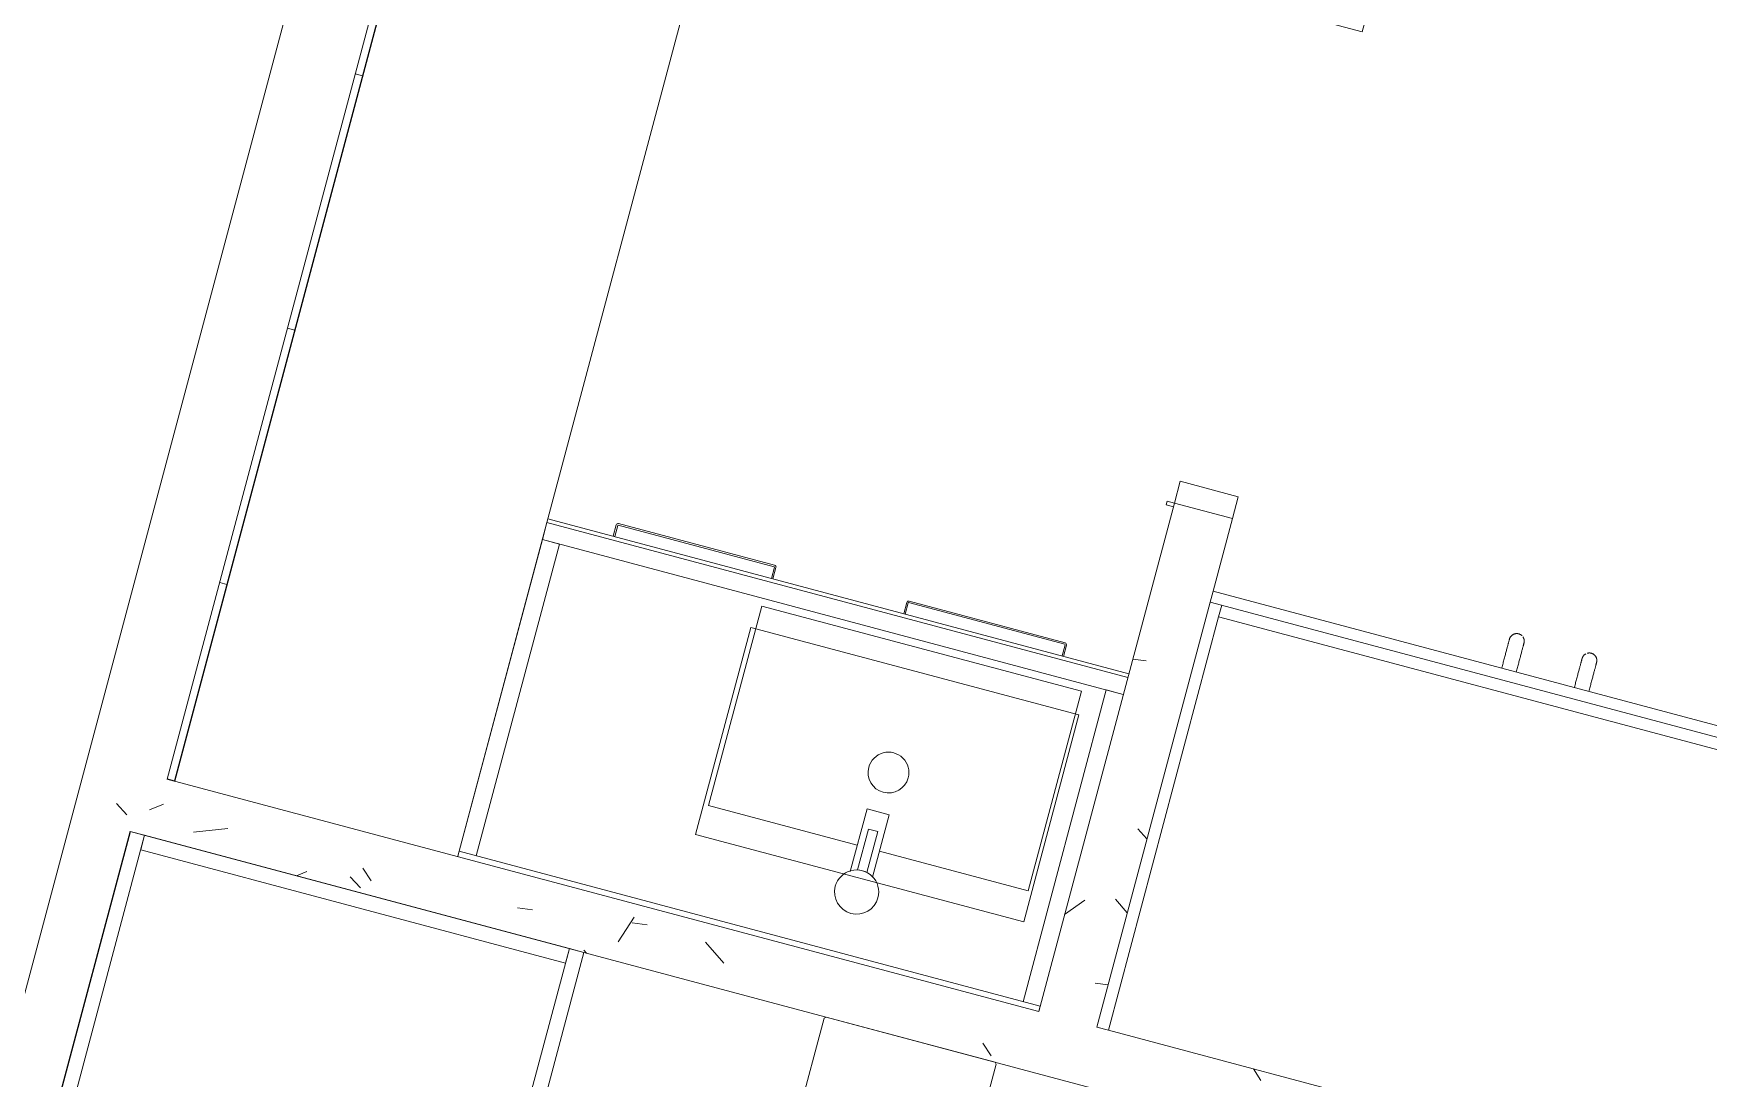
# Model space of a CAD drawing. Header units: metres. Extents: x 689715 to 690980, y 1005284 to 1006835.
# Drawn here: x 690833.142 to 690835.37, y 1005549.569 to 1005550.959 of the extents above; entities that cross this region are included whole.
import ezdxf

# ---------------------------------------------------------------- set-up
doc = ezdxf.new("R2010")
doc.units = ezdxf.units.M
doc.linetypes.add('HIDDEN', pattern=[0.375, 0.25, -0.125])
doc.linetypes.add('PHANTOM', pattern=[2.5, 1.25, -0.25, 0.25, -0.25, 0.25, -0.25])
doc.layers.add('0_HUELLAS CASAS CASTILLA', color=1, linetype='Continuous')
doc.layers.add('0_NUMERO DE LOTE FASE V', color=3, linetype='Continuous')
for name, color, linetype, lineweight in [('Aparatos sanitarios', 8, 'Continuous', 13), ('Bordes comunes', 7, 'Continuous', 13), ('Elementos de detalle', 7, 'Continuous', 13), ('Líneas ocultas', 7, 'HIDDEN', 13), ('Modelos genéricos', 7, 'Continuous', 13), ('Muebles de obra', 8, 'Continuous', 13), ('Muros', 7, 'Continuous', 13), ('Patrón de corte', 7, 'Continuous', 13), ('Puertas', 7, 'Continuous', 13)]:
    doc.layers.add(name, color=color, linetype=linetype, lineweight=lineweight)
pattern_1 = [(139.9999999999999, (365.6615329035558, -75.88183759397361), (0.03836033982117157, 0.4377584771638403), [0.04599999999999998, -0.5029999999999997]), (84.99999999999997, (365.6615329035558, -75.88183759397361), (-0.4580987315439035, -0.08439521406967809), [0.03700000000000001, -0.4020000000000002]), (190.451, (365.6645329040475, -75.84583759406814), (-0.4199401312074268, 0.3526758939897786), [0.039, -0.4270000000000001]), (136.1839999999999, (365.5395329040475, -75.8818375938572), (0.1004214988211118, 0.6506308650644554), [0.06899999999999998, -0.7539999999999998]), (186.6359999999999, (365.547532903729, -75.82783759379527), (-0.5938707988951819, 0.5701916118460522), [0.05799999999999998, -0.6409999999999996]), (81.18399999999994, (365.5395329040475, -75.8818375938572), (-0.5936975411065768, 0.5697220635397624), [0.05500000000000001, -0.6039999999999999]), (110.9999999999999, (365.5705329037737, -75.82083759387024), (0.245780230253577, 0.3642747293136032), [0.04599999999999999, -0.5029999999999999]), (55.99999999999997, (365.5705329037737, -75.82083759387024), (-0.4415777901075865, 0.1482769546615401), [0.03699999999999998, -0.4019999999999998]), (161.4509999999999, (365.5905329035595, -75.79083759407513), (-0.1963072483374971, 0.5120483026533341), [0.03899999999999999, -0.427]), (127.5, (365.6615329035558, -75.88183759397361), (-0.2022933454275577, 0.007375797972208872), [0.02, -0.3770000000000001, 0.02, -0.388, -0.404]), (127.5, (365.6615329035558, -75.88183759397361), (-0.2022933454275577, 0.007375797972208872), [-0.806, 0.02, -0.3840000000000001]), (97.49999999999994, (365.6615329035558, -75.88183759397361), (-0.2399435114399267, 0.1600503399492727), [0.02, -0.213, 0.02, -0.368, -0.154]), (97.49999999999994, (365.6615329035558, -75.88183759397361), (-0.2399435114399267, 0.1600503399492727), [-0.621, 0.02, -0.134]), (57.49999999999999, (365.6615329037886, -76.01783759397222), (0.01404568388630387, 0.3254162238797662), [0.01999999999999999, -0.1319999999999999, 0.01999999999999999, -0.455, -0.6309999999999997]), (57.49999999999999, (365.6615329037886, -76.01783759397222), (0.01404568388630387, 0.3254162238797662), [-0.6279999999999997, 0.01999999999999999, -0.6109999999999997]), (47.49999999999996, (365.6615329037886, -76.07883759384276), (-0.06081860510782452, 0.3554815006055007), [0.02, -0.178, 0.02, -0.2960000000000001, -0.4480000000000001]), (47.49999999999996, (365.6615329037886, -76.07883759384276), (-0.06081860510782452, 0.3554815006055007), [-0.5140000000000001, 0.02, -0.4280000000000001])]

# ---------------------------------------------------------------- blocks, each defined once
blk = doc.blocks.new('PV_PUERTA CORREDERA - _70 x 2_18-1755670-PLANO CLAVE _8 CASAS EN HILERA_ - Dependent 1')
at = {"layer": 'Líneas ocultas', "color": 253}
for p, q in [((0.35, 0.09599999999999326), (0.35, 0.04499999999999325)), ((0.9899999999999999, 0.09599999999999326), (0.35, 0.09599999999999326)), ((0.9899999999999999, 0.09599999999999326), (0.9899999999999999, 0.04499999999999325)), ((0.9899999999999999, 0.04499999999999325), (0.35, 0.04499999999999325))]:
    blk.add_line(p, q, dxfattribs=at)
at = {"layer": 'Puertas', "color": 9, "lineweight": 9}
for p, q in [((-0.3550000000000032, 0.04999999999999662), (-0.3550000000000032, 0.03999999999999715)), ((-0.3500000000000032, 0.04999999999999662), (-0.3550000000000032, 0.04999999999999662)), ((-0.3500000000000032, 0.03999999999999716), (-0.3500000000000032, 0.04999999999999662)), ((0.3550000000000005, 0.04999999999999782), (0.3500000000000001, 0.04999999999999794)), ((0.3500000000000001, 0.04999999999999794), (0.3500000000000001, 0.03999999999999634)), ((0.3550000000000005, 0.03999999999999625), (0.3550000000000005, 0.04999999999999782)), ((-0.3200000000000047, 0.03999999999999669), (-0.3500000000000032, 0.03999999999999663)), ((-0.3200000000000046, -0.04000000000000329), (-0.3200000000000047, 0.03999999999999669)), ((0.3500000000000006, 0.03999999999999781), (0.3200000000000019, 0.03999999999999788)), ((0.3200000000000019, 0.03999999999999788), (0.3200000000000019, -0.04000000000000221)), ((-0.3500000000000031, -0.04000000000000336), (-0.3200000000000046, -0.04000000000000329)), ((0.3200000000000019, -0.04000000000000221), (0.3500000000000003, -0.04000000000000204))]:
    blk.add_line(p, q, dxfattribs=at)
blk = doc.blocks.new('PV_CLOSET - CLOSET DE 1_83-940808-PLANO CLAVE _8 CASAS EN HILERA_ - Dependent 1')
at = {"layer": 'Muebles de obra'}
for p, q in [((0.8990000000000112, -2.97788460557058e-15), (-0.8989999999999845, -2.97788460557058e-15)), ((-0.8989999999999844, -2.97788460557058e-15), (-0.8989999999999844, -0.5689999999999991)), ((0.8990000000000113, -0.5690000000000002), (0.8990000000000112, -2.97788460557058e-15)), ((-0.898999999999968, -0.569), (-0.01600000000000015, -0.569)), ((-0.898999999999968, -0.569), (-0.898999999999968, -0.5849999999999996)), ((-0.01600000000000015, -0.5849999999999996), (-0.01600000000000015, -0.569)), ((0.01600000000000015, -0.569), (0.8990000000000322, -0.569)), ((0.01600000000000015, -0.5849999999999996), (0.01600000000000015, -0.569)), ((0.8990000000000322, -0.569), (0.8990000000000322, -0.5849999999999996)), ((-0.9150000000000001, -0.585), (0.914999999999998, -0.585)), ((-0.9150000000000001, -0.5999999999999999), (-0.9150000000000001, -0.585)), ((0.9149999999999981, -0.5999999999999999), (-0.915, -0.5999999999999999)), ((0.9149999999999981, -0.585), (0.9149999999999981, -0.5999999999999999))]:
    blk.add_line(p, q, dxfattribs=at)
at = {"layer": 'Muebles de obra', "flags": 128}
for points in [[(-0.5175000000000015, -0.6000000000000618), (-0.5175000000000015, -0.6015995733675272), (-0.5175000000000015, -0.6031965877588289), (-0.5175000000000015, -0.6047884882916182), (-0.5175000000000015, -0.6063727282646315), (-0.5175000000000015, -0.6079467732318647), (-0.5175000000000015, -0.609508105057148), (-0.5175000000000015, -0.6110542259426268), (-0.5175000000000015, -0.6125826624247066), (-0.5175000000000015, -0.6140909693310658), (-0.5175000000000015, -0.6155767336924086), (-0.5175000000000015, -0.6170375786027016), (-0.5175000000000015, -0.6184711670217209), (-0.5175000000000015, -0.6198752055138114), (-0.5175000000000015, -0.621247447916897), (-0.5175000000000015, -0.622585698935864), (-0.5175000000000015, -0.6238878176545579), (-0.5175000000000015, -0.6251517209608008), (-0.5175000000000015, -0.6263753868789209), (-0.5175000000000015, -0.6275568578044832), (-0.5175000000000015, -0.628694243636043), (-0.5175000000000015, -0.6297857247988964), (-0.5175000000000015, -0.6308295551560212), (-0.5175000000000015, -0.6318240648015166), (-0.5175000000000015, -0.6327676627321016), (-0.5175000000000015, -0.6336588393923782), (-0.5175000000000015, -0.6344961690897953), (-0.5175000000000015, -0.6352783122754604), (-0.5175000000000015, -0.6360040176871221), (-0.5175000000000015, -0.6366721243509326), (-0.5175000000000015, -0.6372815634387512), (-0.5175000000000015, -0.6378313599780426), (-0.5175000000000015, -0.6383206344116303), (-0.5175000000000015, -0.6387486040047926), (-0.5175000000000015, -0.639114584097474), (-0.5175000000000015, -0.6394179891996002), (-0.5175000000000015, -0.6396583339277285), (-0.5175000000000015, -0.6398352337815677), (-0.5175000000000015, -0.6399484057590843), (-0.5175000000000015, -0.6399976688092605)], [(-0.4975000000000017, -0.6400000000000624), (-0.4975000000000017, -0.6399680042665008), (-0.4975000000000017, -0.6398720682521664), (-0.4975000000000017, -0.639712345434216), (-0.4975000000000017, -0.6394890913350866), (-0.4975000000000017, -0.6392026631137118), (-0.4975000000000017, -0.6388535189941427), (-0.4975000000000017, -0.6384422175324923), (-0.4975000000000017, -0.6379694167233593), (-0.4975000000000017, -0.6374358729471788), (-0.4975000000000017, -0.6368424397601775), (-0.4975000000000017, -0.6361900665288602), (-0.4975000000000017, -0.635479796911233), (-0.4975000000000017, -0.634712767187168), (-0.4975000000000017, -0.6338902044405985), (-0.4975000000000017, -0.633013424596449), (-0.4975000000000017, -0.6320838303154334), (-0.4975000000000017, -0.6311029087500989), (-0.4975000000000017, -0.6300722291656977), (-0.4975000000000017, -0.6289934404296976), (-0.4975000000000017, -0.6278682683739489), (-0.4975000000000017, -0.6266985130337147), (-0.4975000000000017, -0.6254860457680054), (-0.4975000000000017, -0.6242328062657998), (-0.4975000000000017, -0.6229407994429603), (-0.4975000000000017, -0.6216120922347866), (-0.4975000000000017, -0.6202488102893736), (-0.4975000000000017, -0.6188531345670113), (-0.4975000000000017, -0.6174272978511307), (-0.4975000000000017, -0.6159735811763127), (-0.4975000000000017, -0.6144943101791289), (-0.4975000000000017, -0.6129918513776134), (-0.4975000000000017, -0.6114686083853398), (-0.4975000000000017, -0.6099270180661577), (-0.4975000000000017, -0.6083695466357185), (-0.4975000000000017, -0.6067986857160725), (-0.4975000000000017, -0.6052169483495881), (-0.4975000000000017, -0.6036268649786352), (-0.4975000000000017, -0.602030979397405), (-0.4975000000000017, -0.6004318446823922), (-0.4975000000000017, -0.6000000000000628)], [(-0.4175000000000134, -0.6000000000000596), (-0.4175000000000134, -0.601599573367525), (-0.4175000000000134, -0.6031965877588268), (-0.4175000000000134, -0.6047884882916161), (-0.4175000000000134, -0.6063727282646293), (-0.4175000000000134, -0.6079467732318614), (-0.4175000000000134, -0.6095081050571448), (-0.4175000000000134, -0.6110542259426235), (-0.4175000000000134, -0.6125826624247045), (-0.4175000000000134, -0.6140909693310626), (-0.4175000000000134, -0.6155767336924054), (-0.4175000000000134, -0.6170375786026995), (-0.4175000000000134, -0.6184711670217188), (-0.4175000000000134, -0.6198752055138091), (-0.4175000000000134, -0.6212474479168948), (-0.4175000000000134, -0.6225856989358608), (-0.4175000000000134, -0.6238878176545547), (-0.4175000000000134, -0.6251517209607987), (-0.4175000000000134, -0.6263753868789177), (-0.4175000000000134, -0.627556857804481), (-0.4175000000000134, -0.6286942436360408), (-0.4175000000000134, -0.629785724798893), (-0.4175000000000134, -0.6308295551560179), (-0.4175000000000134, -0.6318240648015145), (-0.4175000000000134, -0.6327676627320994), (-0.4175000000000134, -0.633658839392375), (-0.4175000000000134, -0.6344961690897931), (-0.4175000000000134, -0.6352783122754572), (-0.4175000000000134, -0.6360040176871189), (-0.4175000000000134, -0.6366721243509303), (-0.4175000000000134, -0.637281563438748), (-0.4175000000000134, -0.6378313599780405), (-0.4175000000000134, -0.6383206344116271), (-0.4175000000000134, -0.6387486040047894), (-0.4175000000000134, -0.6391145840974708), (-0.4175000000000134, -0.6394179891995981), (-0.4175000000000134, -0.6396583339277264), (-0.4175000000000134, -0.6398352337815644), (-0.4175000000000134, -0.6399484057590821), (-0.4175000000000134, -0.6399976688092583)], [(-0.3975000000000136, -0.6400000000000592), (-0.3975000000000136, -0.6399680042664975), (-0.3975000000000136, -0.6398720682521631), (-0.3975000000000136, -0.6397123454342127), (-0.3975000000000136, -0.6394890913350845), (-0.3975000000000136, -0.6392026631137085), (-0.3975000000000136, -0.6388535189941406), (-0.3975000000000136, -0.6384422175324891), (-0.3975000000000136, -0.6379694167233572), (-0.3975000000000136, -0.6374358729471756), (-0.3975000000000136, -0.6368424397601743), (-0.3975000000000136, -0.636190066528857), (-0.3975000000000136, -0.6354797969112298), (-0.3975000000000136, -0.6347127671871647), (-0.3975000000000136, -0.6338902044405963), (-0.3975000000000136, -0.6330134245964458), (-0.3975000000000136, -0.6320838303154311), (-0.3975000000000136, -0.6311029087500967), (-0.3975000000000136, -0.6300722291656955), (-0.3975000000000136, -0.6289934404296943), (-0.3975000000000136, -0.6278682683739457), (-0.3975000000000136, -0.6266985130337115), (-0.3975000000000136, -0.6254860457680022), (-0.3975000000000136, -0.6242328062657976), (-0.3975000000000136, -0.6229407994429571), (-0.3975000000000136, -0.6216120922347844), (-0.3975000000000136, -0.6202488102893704), (-0.3975000000000136, -0.6188531345670091), (-0.3975000000000136, -0.6174272978511275), (-0.3975000000000136, -0.6159735811763105), (-0.3975000000000136, -0.6144943101791257), (-0.3975000000000136, -0.6129918513776101), (-0.3975000000000136, -0.6114686083853377), (-0.3975000000000136, -0.6099270180661543), (-0.3975000000000136, -0.6083695466357152), (-0.3975000000000136, -0.6067986857160692), (-0.3975000000000136, -0.6052169483495848), (-0.3975000000000136, -0.6036268649786319), (-0.3975000000000136, -0.6020309793974018), (-0.3975000000000136, -0.60043184468239), (-0.3975000000000136, -0.6000000000000596)], [(0.3974999999999833, -0.6000000000000628), (0.3974999999999833, -0.6015995733675282), (0.3974999999999833, -0.60319658775883), (0.3974999999999833, -0.6047884882916194), (0.3974999999999833, -0.6063727282646325), (0.3974999999999833, -0.6079467732318657), (0.3974999999999833, -0.609508105057148), (0.3974999999999833, -0.6110542259426278), (0.3974999999999833, -0.6125826624247077), (0.3974999999999833, -0.6140909693310658), (0.3974999999999833, -0.6155767336924086), (0.3974999999999833, -0.6170375786027027), (0.3974999999999833, -0.618471167021722), (0.3974999999999833, -0.6198752055138125), (0.3974999999999833, -0.6212474479168981), (0.3974999999999833, -0.622585698935863), (0.3974999999999833, -0.623887817654559), (0.3974999999999833, -0.625151720960802), (0.3974999999999833, -0.6263753868789209), (0.3974999999999833, -0.6275568578044843), (0.3974999999999833, -0.628694243636044), (0.3974999999999833, -0.6297857247988964), (0.3974999999999833, -0.6308295551560222), (0.3974999999999833, -0.6318240648015178), (0.3974999999999833, -0.6327676627321026), (0.3974999999999833, -0.6336588393923782), (0.3974999999999833, -0.6344961690897964), (0.3974999999999833, -0.6352783122754604), (0.3974999999999833, -0.6360040176871232), (0.3974999999999833, -0.6366721243509336), (0.3974999999999833, -0.6372815634387512), (0.3974999999999833, -0.6378313599780437), (0.3974999999999833, -0.6383206344116314), (0.3974999999999833, -0.6387486040047926), (0.3974999999999833, -0.6391145840974751), (0.3974999999999833, -0.6394179891996002), (0.3974999999999833, -0.6396583339277296), (0.3974999999999833, -0.6398352337815677), (0.3974999999999833, -0.6399484057590854), (0.3974999999999833, -0.6399976688092616)], [(0.4174999999999831, -0.6400000000000624), (0.4174999999999831, -0.6399680042665018), (0.4174999999999831, -0.6398720682521675), (0.4174999999999831, -0.6397123454342171), (0.4174999999999831, -0.6394890913350877), (0.4174999999999831, -0.6392026631137118), (0.4174999999999831, -0.6388535189941438), (0.4174999999999831, -0.6384422175324934), (0.4174999999999831, -0.6379694167233604), (0.4174999999999831, -0.63743587294718), (0.4174999999999831, -0.6368424397601775), (0.4174999999999831, -0.6361900665288613), (0.4174999999999831, -0.6354797969112341), (0.4174999999999831, -0.6347127671871691), (0.4174999999999831, -0.6338902044405995), (0.4174999999999831, -0.633013424596449), (0.4174999999999831, -0.6320838303154344), (0.4174999999999831, -0.6311029087500999), (0.4174999999999831, -0.6300722291656988), (0.4174999999999831, -0.6289934404296976), (0.4174999999999831, -0.62786826837395), (0.4174999999999831, -0.6266985130337147), (0.4174999999999831, -0.6254860457680054), (0.4174999999999831, -0.6242328062658008), (0.4174999999999831, -0.6229407994429603), (0.4174999999999831, -0.6216120922347876), (0.4174999999999831, -0.6202488102893736), (0.4174999999999831, -0.6188531345670113), (0.4174999999999831, -0.6174272978511318), (0.4174999999999831, -0.6159735811763127), (0.4174999999999831, -0.61449431017913), (0.4174999999999831, -0.6129918513776145), (0.4174999999999831, -0.6114686083853409), (0.4174999999999831, -0.6099270180661577), (0.4174999999999831, -0.6083695466357195), (0.4174999999999831, -0.6067986857160725), (0.4174999999999831, -0.6052169483495881), (0.4174999999999831, -0.6036268649786352), (0.4174999999999831, -0.602030979397405), (0.4174999999999831, -0.6004318446823932), (0.4174999999999831, -0.6000000000000628)], [(0.4975000000000017, -0.6000000000000596), (0.4975000000000017, -0.601599573367525), (0.4975000000000017, -0.6031965877588268), (0.4975000000000017, -0.6047884882916161), (0.4975000000000017, -0.6063727282646304), (0.4975000000000017, -0.6079467732318625), (0.4975000000000017, -0.6095081050571448), (0.4975000000000017, -0.6110542259426246), (0.4975000000000017, -0.6125826624247055), (0.4975000000000017, -0.6140909693310637), (0.4975000000000017, -0.6155767336924054), (0.4975000000000017, -0.6170375786026995), (0.4975000000000017, -0.6184711670217188), (0.4975000000000017, -0.6198752055138091), (0.4975000000000017, -0.6212474479168948), (0.4975000000000017, -0.6225856989358619), (0.4975000000000017, -0.6238878176545558), (0.4975000000000017, -0.6251517209607987), (0.4975000000000017, -0.6263753868789188), (0.4975000000000017, -0.627556857804481), (0.4975000000000017, -0.6286942436360408), (0.4975000000000017, -0.6297857247988942), (0.4975000000000017, -0.630829555156019), (0.4975000000000017, -0.6318240648015145), (0.4975000000000017, -0.6327676627320994), (0.4975000000000017, -0.6336588393923761), (0.4975000000000017, -0.6344961690897931), (0.4975000000000017, -0.6352783122754583), (0.4975000000000017, -0.63600401768712), (0.4975000000000017, -0.6366721243509303), (0.4975000000000017, -0.6372815634387491), (0.4975000000000017, -0.6378313599780405), (0.4975000000000017, -0.6383206344116281), (0.4975000000000017, -0.6387486040047894), (0.4975000000000017, -0.6391145840974719), (0.4975000000000017, -0.6394179891995981), (0.4975000000000017, -0.6396583339277264), (0.4975000000000017, -0.6398352337815655), (0.4975000000000017, -0.6399484057590821), (0.4975000000000017, -0.6399976688092583)], [(0.5175000000000015, -0.6400000000000592), (0.5175000000000015, -0.6399680042664986), (0.5175000000000015, -0.6398720682521641), (0.5175000000000015, -0.6397123454342138), (0.5175000000000015, -0.6394890913350845), (0.5175000000000015, -0.6392026631137097), (0.5175000000000015, -0.6388535189941416), (0.5175000000000015, -0.6384422175324902), (0.5175000000000015, -0.6379694167233572), (0.5175000000000015, -0.6374358729471767), (0.5175000000000015, -0.6368424397601754), (0.5175000000000015, -0.6361900665288581), (0.5175000000000015, -0.6354797969112309), (0.5175000000000015, -0.6347127671871658), (0.5175000000000015, -0.6338902044405963), (0.5175000000000015, -0.6330134245964468), (0.5175000000000015, -0.6320838303154311), (0.5175000000000015, -0.6311029087500978), (0.5175000000000015, -0.6300722291656955), (0.5175000000000015, -0.6289934404296954), (0.5175000000000015, -0.6278682683739467), (0.5175000000000015, -0.6266985130337115), (0.5175000000000015, -0.6254860457680033), (0.5175000000000015, -0.6242328062657976), (0.5175000000000015, -0.6229407994429582), (0.5175000000000015, -0.6216120922347844), (0.5175000000000015, -0.6202488102893714), (0.5175000000000015, -0.6188531345670091), (0.5175000000000015, -0.6174272978511286), (0.5175000000000015, -0.6159735811763105), (0.5175000000000015, -0.6144943101791268), (0.5175000000000015, -0.6129918513776113), (0.5175000000000015, -0.6114686083853388), (0.5175000000000015, -0.6099270180661555), (0.5175000000000015, -0.6083695466357163), (0.5175000000000015, -0.6067986857160703), (0.5175000000000015, -0.6052169483495848), (0.5175000000000015, -0.603626864978633), (0.5175000000000015, -0.6020309793974029), (0.5175000000000015, -0.60043184468239), (0.5175000000000015, -0.6000000000000596)], [(-0.5175000000000015, -0.6400000000000613), (-0.5175000000000015, -0.6399680042665008), (-0.5175000000000015, -0.6398720682521664), (-0.5175000000000015, -0.639712345434216), (-0.5175000000000015, -0.6394890913350866), (-0.5175000000000015, -0.6392026631137118), (-0.5175000000000015, -0.6388535189941427), (-0.5175000000000015, -0.6384422175324923), (-0.5175000000000015, -0.6379694167233593), (-0.5175000000000015, -0.6374358729471788), (-0.5175000000000015, -0.6368424397601775), (-0.5175000000000015, -0.6361900665288602)], [(-0.5140122966052784, -0.647588807081871), (-0.5143105588050747, -0.6473223144403638), (-0.5145979255636226, -0.6470441076577624), (-0.5148739371554152, -0.6467546318055729), (-0.51513815202078, -0.6464543499834057), (-0.5153901474722982, -0.6461437425781185), (-0.5156295203710015, -0.645823306495303), (-0.5158558877713144, -0.6454935543643331), (-0.5160688875336905, -0.6451550137182767), (-0.5162681789039446, -0.6448082261499479), (-0.5164534430583957, -0.6444537464454798), (-0.5166243836139218, -0.6440921416967819), (-0.5167807271020951, -0.6437239903943123), (-0.5169222234066885, -0.6433498815016204), (-0.5170486461637992, -0.6429704135131303), (-0.5171597931239817, -0.6425861934966726), (-0.5172554864758143, -0.642197836122313), (-0.5173355731303427, -0.6418059626790039), (-0.5173999249660071, -0.6414112000806599), (-0.5174484390335963, -0.6410141798632284), (-0.5174810377209521, -0.6406155371743602), (-0.517497668877131, -0.6402159097573229), (-0.5175000000000015, -0.6400000000000613)], [(-0.4975000000000017, -0.6400000000000613), (-0.4975079989333924, -0.6403998933419274), (-0.4975319829369749, -0.6407991469397532), (-0.4975719136414641, -0.6411971220729504), (-0.4976277271662454, -0.6415931820662032), (-0.4976993342215885, -0.6419866933080118), (-0.4977866202514825, -0.6423770262643327), (-0.4978894456168929, -0.6427635564857032), (-0.4980076458191774, -0.6431456656062233), (-0.4981410317632226, -0.6435227423328126), (-0.4982893900599745, -0.6438941834231489), (-0.4984524833678028, -0.644259394650721), (-0.4986300507722093, -0.6446177917554758), (-0.4988218082032242, -0.644968801378499), (-0.4990274488898677, -0.6453118619792707), (-0.4992466438509053, -0.6456464247340122), (-0.4994790424211606, -0.6459719544136854), (-0.499724272812492, -0.6462879302402461), (-0.4999819427085948, -0.6465938467197762), (-0.5002516398925935, -0.6468892144511672), (-0.5005329329065301, -0.6471735609090569), (-0.5008253717415878, -0.6474464311997703), (-0.5011284885580178, -0.6477073887890512), (-0.5014417984335674, -0.6479560162004251), (-0.501764800139278, -0.648191915683071), (-0.5020969769413209, -0.6484147098481408), (-0.5024377974276747, -0.6486240422724958), (-0.502786716358265, -0.6488195780689121), (-0.5031431755372356, -0.649001004421827), (-0.5035066047059393, -0.649168031087779), (-0.5038764224552359, -0.6493203908597337), (-0.5042520371556142, -0.6494578399945571), (-0.5046328479036816, -0.6495801586029543), (-0.5050182454834782, -0.6496871510012451), (-0.5054076133410863, -0.6497786460244147), (-0.5058003285709987, -0.6498544972999465), (-0.50619576291262, -0.6499145834819786), (-0.5065932837553591, -0.6499588084454375), (-0.5069922551506647, -0.6499871014398177), (-0.5073920388294212, -0.6499994172023615), (-0.5077919952230158, -0.6499957360304769), (-0.5081914844865425, -0.6499760638132532), (-0.508589867522401, -0.649940432022043), (-0.5089865070027146, -0.6498888976601086), (-0.5093807683889313, -0.6498215431714373), (-0.5097720209469321, -0.649738476308843), (-0.5101596387560915, -0.649639829961586), (-0.510543001710601, -0.6495257619427779), (-0.5109214965115114, -0.6493964547369145), (-0.5112945176478845, -0.6492521152079433), (-0.5116614683654733, -0.6490929742683189), (-0.5120217616214111, -0.6489192865095949), (-0.5123748210233466, -0.6487313297951375)], [(-0.4975000000000017, -0.6383206344116303), (-0.4975000000000017, -0.6387486040047915), (-0.4975000000000017, -0.639114584097474), (-0.4975000000000017, -0.6394179891996002), (-0.4975000000000017, -0.6396583339277285), (-0.4975000000000017, -0.6398352337815666), (-0.4975000000000017, -0.6399484057590843), (-0.4975000000000017, -0.6399976688092605)], [(-0.4175000000000134, -0.6400000000000592), (-0.4175000000000134, -0.6399680042664975), (-0.4175000000000134, -0.6398720682521631), (-0.4175000000000134, -0.6397123454342127), (-0.4175000000000134, -0.6394890913350845), (-0.4175000000000134, -0.6392026631137085), (-0.4175000000000134, -0.6388535189941406), (-0.4175000000000134, -0.6384422175324891), (-0.4175000000000134, -0.637969416723356)], [(-0.4024377974276866, -0.6486240422724926), (-0.4027867163582748, -0.6488195780689089), (-0.4031431755372454, -0.6490010044218237), (-0.4035066047059513, -0.6491680310877769), (-0.4038764224552456, -0.6493203908597316), (-0.4042520371556261, -0.6494578399945539), (-0.4046328479036956, -0.649580158602951), (-0.4050182454834901, -0.6496871510012419), (-0.4054076133411004, -0.6497786460244125), (-0.4058003285710106, -0.6498544972999433), (-0.4061957629126319, -0.6499145834819753), (-0.4065932837553688, -0.6499588084454343), (-0.4069922551506788, -0.6499871014398145), (-0.4073920388294309, -0.6499994172023583), (-0.4077919952230256, -0.6499957360304737), (-0.4081914844865544, -0.6499760638132511), (-0.4085898675224108, -0.6499404320220397), (-0.4089865070027286, -0.6498888976601053), (-0.4093807683889432, -0.649821543171434), (-0.4097720209469461, -0.6497384763088397), (-0.4101596387561034, -0.6496398299615828), (-0.4105430017106107, -0.6495257619427747), (-0.4109214965115212, -0.6493964547369112), (-0.4112945176478964, -0.6492521152079401), (-0.4116614683654853, -0.6490929742683157), (-0.412021761621423, -0.6489192865095916), (-0.4123748210233564, -0.6487313297951341), (-0.4127200817515613, -0.6485294048155875), (-0.4130569914625196, -0.6483138346078454), (-0.4133850111725692, -0.648084964038254), (-0.4137036161201407, -0.647843159250904), (-0.4140122966052881, -0.6475888070818688), (-0.4143105588050865, -0.6473223144403616), (-0.4145979255636345, -0.6470441076577603), (-0.4148739371554271, -0.6467546318055708), (-0.4151381520207918, -0.6464543499834025), (-0.4153901474723101, -0.6461437425781151), (-0.4156295203710135, -0.6458233064952997), (-0.4158558877713285, -0.6454935543643299), (-0.4160688875337046, -0.6451550137182734), (-0.4162681789039565, -0.6448082261499447), (-0.4164534430584098, -0.6444537464454765), (-0.4166243836139337, -0.6440921416967786), (-0.416780727102107, -0.64372399039431), (-0.4169222234067003, -0.6433498815016172), (-0.417048646163809, -0.6429704135131271), (-0.4171597931239936, -0.6425861934966705), (-0.4172554864758241, -0.6421978361223097), (-0.4173355731303546, -0.6418059626790007), (-0.4173999249660189, -0.6414112000806577), (-0.4174484390336103, -0.6410141798632252), (-0.4174810377209662, -0.6406155371743579), (-0.417497668877143, -0.6402159097573197), (-0.4175000000000134, -0.6400000000000592)], [(-0.3975000000000136, -0.6400000000000592), (-0.3975079989334043, -0.6403998933419253), (-0.3975319829369868, -0.6407991469397509), (-0.397571913641476, -0.6411971220729472), (-0.3976277271662573, -0.6415931820662011), (-0.3976993342216004, -0.6419866933080096), (-0.3977866202514922, -0.6423770262643294), (-0.3978894456169069, -0.6427635564856999), (-0.3980076458191893, -0.6431456656062201), (-0.3981410317632345, -0.6435227423328094), (-0.3982893900599843, -0.6438941834231456), (-0.3984524833678147, -0.6442593946507189), (-0.3986300507722212, -0.6446177917554726), (-0.3988218082032383, -0.6449688013784958), (-0.3990274488898796, -0.6453118619792675), (-0.3992466438509172, -0.6456464247340089), (-0.3994790424211703, -0.6459719544136822), (-0.3997242728125039, -0.6462879302402429), (-0.3999819427086045, -0.6465938467197739), (-0.4002516398926053, -0.646889214451164), (-0.400532932906542, -0.6471735609090536), (-0.4008253717416019, -0.647446431199767)], [(-0.3975000000000136, -0.6360040176871189), (-0.3975000000000136, -0.6366721243509292), (-0.3975000000000136, -0.637281563438748), (-0.3975000000000136, -0.6378313599780394), (-0.3975000000000136, -0.6383206344116271), (-0.3975000000000136, -0.6387486040047894), (-0.3975000000000136, -0.6391145840974708), (-0.3975000000000136, -0.639417989199597), (-0.3975000000000136, -0.6396583339277253), (-0.3975000000000136, -0.6398352337815644), (-0.3975000000000136, -0.6399484057590811), (-0.3975000000000136, -0.6399976688092572)], [(0.3974999999999833, -0.6400000000000624), (0.3974999999999833, -0.6399680042665018), (0.3974999999999833, -0.6398720682521664), (0.3974999999999833, -0.6397123454342171), (0.3974999999999833, -0.6394890913350877), (0.3974999999999833, -0.6392026631137118), (0.3974999999999833, -0.6388535189941438), (0.3974999999999833, -0.6384422175324934), (0.3974999999999833, -0.6379694167233604)], [(0.41256220257231, -0.6486240422724958), (0.4122132836417197, -0.6488195780689121), (0.4118568244627491, -0.649001004421827), (0.4114933952940454, -0.6491680310877801), (0.4111235775447489, -0.6493203908597337), (0.4107479628443705, -0.6494578399945582), (0.4103671520963032, -0.6495801586029543), (0.4099817545165066, -0.6496871510012451), (0.4095923866588962, -0.6497786460244157), (0.4091996714289861, -0.6498544972999476), (0.4088042370873626, -0.6499145834819786), (0.4084067162446257, -0.6499588084454386), (0.4080077448493179, -0.6499871014398177), (0.4076079611705636, -0.6499994172023615), (0.4072080047769689, -0.649995736030478), (0.4068085155134401, -0.6499760638132532), (0.4064101324775837, -0.649940432022043), (0.4060134929972701, -0.6498888976601086), (0.4056192316110535, -0.6498215431714384), (0.4052279790530527, -0.6497384763088441), (0.4048403612438933, -0.649639829961586), (0.4044569982893838, -0.6495257619427779), (0.4040785034884733, -0.6493964547369155), (0.4037054823521002, -0.6492521152079445), (0.4033385316345114, -0.6490929742683189), (0.4029782383785736, -0.648919286509596), (0.4026251789766381, -0.6487313297951375), (0.4022799182484353, -0.6485294048155907), (0.401943008537477, -0.6483138346078486), (0.4016149888274297, -0.6480849640382572), (0.4012963838798559, -0.6478431592509061), (0.4009877033947086, -0.647588807081872), (0.4006894411949101, -0.6473223144403649), (0.4004020744363621, -0.6470441076577635), (0.4001260628445696, -0.646754631805574), (0.3998618479792048, -0.6464543499834068), (0.3996098525276865, -0.6461437425781185), (0.3993704796289832, -0.645823306495303), (0.3991441122286703, -0.6454935543643331), (0.3989311124662942, -0.6451550137182767), (0.3987318210960402, -0.644808226149949), (0.3985465569415891, -0.6444537464454808), (0.3983756163860629, -0.6440921416967819), (0.3982192728978897, -0.6437239903943123), (0.3980777765932963, -0.6433498815016215), (0.3979513538361855, -0.6429704135131314), (0.397840206876003, -0.6425861934966737), (0.3977445135241704, -0.642197836122313), (0.397664426869642, -0.641805962679005), (0.3976000750339777, -0.6414112000806609), (0.3975515609663886, -0.6410141798632284), (0.3975189622790326, -0.6406155371743611), (0.3975023311228537, -0.640215909757324), (0.3974999999999833, -0.6400000000000624)], [(0.4174999999999831, -0.6400000000000624), (0.4174920010665923, -0.6403998933419285), (0.4174680170630077, -0.6407991469397543), (0.4174280863585206, -0.6411971220729515), (0.4173722728337394, -0.6415931820662043), (0.4173006657783962, -0.6419866933080128), (0.4172133797485023, -0.6423770262643337), (0.4171105543830919, -0.6427635564857032), (0.4169923541808073, -0.6431456656062233), (0.4168589682367622, -0.6435227423328126), (0.4167106099400102, -0.6438941834231489), (0.4165475166321841, -0.6442593946507221), (0.4163699492277754, -0.644617791755477), (0.4161781917967584, -0.644968801378499), (0.4159725511101171, -0.6453118619792707), (0.4157533561490794, -0.6456464247340122), (0.4155209575788242, -0.6459719544136854), (0.4152757271874927, -0.6462879302402472), (0.41501805729139, -0.6465938467197773), (0.4147483601073913, -0.6468892144511672), (0.4144670670934547, -0.6471735609090569), (0.414174628258397, -0.6474464311997703)], [(0.4174999999999831, -0.6360040176871232), (0.4174999999999831, -0.6366721243509336), (0.4174999999999831, -0.6372815634387512), (0.4174999999999831, -0.6378313599780437), (0.4174999999999831, -0.6383206344116303), (0.4174999999999831, -0.6387486040047926), (0.4174999999999831, -0.6391145840974751), (0.4174999999999831, -0.6394179891996002), (0.4174999999999831, -0.6396583339277296), (0.4174999999999831, -0.6398352337815677), (0.4174999999999831, -0.6399484057590854), (0.4174999999999831, -0.6399976688092616)], [(0.4975000000000017, -0.6400000000000592), (0.4975000000000017, -0.6399680042664986), (0.4975000000000017, -0.6398720682521631), (0.4975000000000017, -0.6397123454342138), (0.4975000000000017, -0.6394890913350845), (0.4975000000000017, -0.6392026631137085), (0.4975000000000017, -0.6388535189941406), (0.4975000000000017, -0.6384422175324902), (0.4975000000000017, -0.6379694167233572), (0.4975000000000017, -0.6374358729471767), (0.4975000000000017, -0.6368424397601754), (0.4975000000000017, -0.636190066528857)], [(0.5009877033947248, -0.6475888070818688), (0.5006894411949306, -0.6473223144403616), (0.5004020744363805, -0.6470441076577614), (0.5001260628445902, -0.6467546318055708), (0.4998618479792232, -0.6464543499834036), (0.4996098525277072, -0.6461437425781162), (0.4993704796290038, -0.6458233064953008), (0.4991441122286865, -0.6454935543643299), (0.4989311124663126, -0.6451550137182744), (0.4987318210960586, -0.6448082261499457), (0.4985465569416075, -0.6444537464454776), (0.4983756163860814, -0.6440921416967796), (0.4982192728979081, -0.64372399039431), (0.4980777765933147, -0.6433498815016182), (0.4979513538362061, -0.6429704135131281), (0.4978402068760214, -0.6425861934966705), (0.4977445135241888, -0.6421978361223109), (0.4976644268696604, -0.6418059626790017), (0.4976000750339961, -0.6414112000806577), (0.497551560966407, -0.6410141798632252), (0.497518962279051, -0.6406155371743579), (0.4975023311228721, -0.6402159097573208), (0.4975000000000017, -0.6400000000000592)], [(0.5175000000000015, -0.6400000000000592), (0.517492001066613, -0.6403998933419253), (0.5174680170630283, -0.6407991469397509), (0.5174280863585412, -0.6411971220729483), (0.5173722728337578, -0.6415931820662011), (0.5173006657784146, -0.6419866933080096), (0.5172133797485208, -0.6423770262643305), (0.5171105543831103, -0.6427635564857009), (0.5169923541808257, -0.6431456656062212), (0.5168589682367806, -0.6435227423328105), (0.5167106099400286, -0.6438941834231467), (0.5165475166322026, -0.6442593946507189), (0.516369949227796, -0.6446177917554737), (0.5161781917967789, -0.6449688013784958), (0.5159725511101355, -0.6453118619792675), (0.5157533561490979, -0.64564642473401), (0.5155209575788448, -0.6459719544136833), (0.5152757271875111, -0.646287930240244), (0.5150180572914106, -0.6465938467197739), (0.5147483601074098, -0.646889214451164), (0.5144670670934731, -0.6471735609090536), (0.5141746282584153, -0.6474464311997681), (0.5138715114419875, -0.647707388789049), (0.5135582015664358, -0.6479560162004229), (0.5132351998607252, -0.6481919156830689), (0.5129030230586823, -0.6484147098481385), (0.5125622025723306, -0.6486240422724926), (0.5122132836417381, -0.6488195780689089), (0.5118568244627696, -0.6490010044218237), (0.5114933952940638, -0.6491680310877769), (0.5111235775447673, -0.6493203908597316), (0.510747962844389, -0.649457839994555), (0.5103671520963217, -0.6495801586029522), (0.509981754516525, -0.6496871510012419), (0.5095923866589168, -0.6497786460244125), (0.5091996714290046, -0.6498544972999444), (0.5088042370873832, -0.6499145834819753), (0.5084067162446442, -0.6499588084454354), (0.5080077448493385, -0.6499871014398145), (0.5076079611705842, -0.6499994172023594), (0.5072080047769874, -0.6499957360304748), (0.5068085155134607, -0.6499760638132511), (0.5064101324776021, -0.6499404320220408), (0.5060134929972886, -0.6498888976601064), (0.5056192316110718, -0.649821543171435), (0.5052279790530712, -0.6497384763088409), (0.5048403612439117, -0.6496398299615839), (0.5044569982894022, -0.6495257619427758), (0.5040785034884917, -0.6493964547369123), (0.5037054823521208, -0.6492521152079411), (0.5033385316345298, -0.6490929742683168), (0.502978238378592, -0.6489192865095926), (0.5026251789766587, -0.6487313297951353)], [(0.5175000000000015, -0.6383206344116281), (0.5175000000000015, -0.6387486040047894), (0.5175000000000015, -0.6391145840974719), (0.5175000000000015, -0.6394179891995981), (0.5175000000000015, -0.6396583339277264), (0.5175000000000015, -0.6398352337815644), (0.5175000000000015, -0.6399484057590821), (0.5175000000000015, -0.6399976688092583)]]:
    blk.add_lwpolyline(points, dxfattribs=at)
blk = doc.blocks.new('EXTRACTOR COCINA - EXTRACTOR-1525636-PLANO CLAVE _8 CASAS EN HILERA_ - Dependent 1')
at = {"layer": 'Elementos de detalle'}
for p, q in [((-0.4500000610351563, -0.2270370330810547), (-0.4500000610351563, 0.2229629974365235)), ((-0.4500000610351563, 0.2229629974365235), (0.4500000000000001, 0.2229629974365235)), ((-0.04843149566650391, 0.2229629974365235), (-0.04842843246459961, 0.2270380554199219)), ((-0.03512816238403321, 0.2229629974365235), (-0.04843149566650391, 0.2229629974365235)), ((-0.04842843246459961, 0.2270380554199219), (-0.04738590240478516, 0.2270380554199219)), ((-0.04738590240478516, 0.2270380554199219), (-0.04633522033691406, 0.2270380554199219)), ((-0.04633522033691406, 0.2270380554199219), (-0.04442385864257813, 0.2270380554199219)), ((-0.04442385864257813, 0.2270380554199219), (-0.04307334899902344, 0.2270380554199219)), ((-0.04307334899902344, 0.2270380554199219), (-0.04132601165771484, 0.2270380554199219)), ((-0.04132601165771484, 0.2270380554199219), (-0.03940132141113282, 0.2270380554199219)), ((-0.03940132141113282, 0.2270380554199219), (-0.03818650817871094, 0.2270380554199219)), ((-0.03818650817871094, 0.2270380554199219), (-0.03715181350708008, 0.2270380554199219)), ((-0.03715181350708008, 0.2270380554199219), (-0.03520552825927735, 0.2270380554199219)), ((-0.03520552825927735, 0.2270380554199219), (-0.03512816238403321, 0.2229629974365235)), ((-0.0178673267364502, 0.2229629974365235), (-0.01782102584838867, 0.2270380554199219)), ((-0.004551395893096924, 0.2229629974365235), (-0.0178673267364502, 0.2229629974365235)), ((-0.01782102584838867, 0.2270380554199219), (-0.01631033325195312, 0.2270380554199219)), ((-0.01631033325195312, 0.2270380554199219), (-0.01493569469451904, 0.2270380554199219)), ((-0.01493569469451904, 0.2270380554199219), (-0.0137745943069458, 0.2270380554199219)), ((-0.0137745943069458, 0.2270380554199219), (-0.01247170639038086, 0.2270380554199219)), ((-0.01247170639038086, 0.2270380554199219), (-0.01144563102722168, 0.2270380554199219)), ((-0.01144563102722168, 0.2270380554199219), (-0.008809767723083495, 0.2270380554199219)), ((-0.008809767723083495, 0.2270380554199219), (-0.007056719779968262, 0.2270380554199219)), ((-0.007056719779968262, 0.2270380554199219), (-0.005690794944763183, 0.2270380554199219)), ((-0.005690794944763183, 0.2270380554199219), (-0.004671271800994874, 0.2270380554199219)), ((-0.004671271800994874, 0.2270380554199219), (-0.004551395893096924, 0.2229629974365235)), ((0.01270486831665039, 0.2229629974365235), (0.01271872997283936, 0.2270380554199219)), ((0.02601736450195313, 0.2229629974365235), (0.01270486831665039, 0.2229629974365235)), ((0.01271872997283936, 0.2270380554199219), (0.01438150024414063, 0.2270380554199219)), ((0.01438150024414063, 0.2270380554199219), (0.01593873882293701, 0.2270380554199219)), ((0.01593873882293701, 0.2270380554199219), (0.01718527603149414, 0.2270380554199219)), ((0.01718527603149414, 0.2270380554199219), (0.01851020812988281, 0.2270380554199219)), ((0.01851020812988281, 0.2270380554199219), (0.01982891273498535, 0.2270380554199219)), ((0.01982891273498535, 0.2270380554199219), (0.02106710815429687, 0.2270380554199219)), ((0.02106710815429687, 0.2270380554199219), (0.02219159317016602, 0.2270380554199219)), ((0.02219159317016602, 0.2270380554199219), (0.02327238845825196, 0.2270380554199219)), ((0.02327238845825196, 0.2270380554199219), (0.02469136619567871, 0.2270380554199219)), ((0.02469136619567871, 0.2270380554199219), (0.02601736450195313, 0.2270380554199219)), ((0.02601736450195313, 0.2270380554199219), (0.02601736450195313, 0.2229629974365235)), ((0.04327361297607422, 0.2229629974365235), (0.04355775451660156, 0.2270380554199219)), ((0.05658953094482422, 0.2229629974365235), (0.04327361297607422, 0.2229629974365235)), ((0.04355775451660156, 0.2270380554199219), (0.04470774078369141, 0.2270380554199219)), ((0.04470774078369141, 0.2270380554199219), (0.04612701034545898, 0.2270380554199219)), ((0.04612701034545898, 0.2270380554199219), (0.04722014617919922, 0.2270380554199219)), ((0.04722014617919922, 0.2270380554199219), (0.04880635452270508, 0.2270380554199219)), ((0.04880635452270508, 0.2270380554199219), (0.04982373809814453, 0.2270380554199219)), ((0.04982373809814453, 0.2270380554199219), (0.05119390487670899, 0.2270380554199219)), ((0.05119390487670899, 0.2270380554199219), (0.05249679183959961, 0.2270380554199219)), ((0.05249679183959961, 0.2270380554199219), (0.05365789413452149, 0.2270380554199219)), ((0.05365789413452149, 0.2270380554199219), (0.05503253173828125, 0.2270380554199219)), ((0.05503253173828125, 0.2270380554199219), (0.0563392333984375, 0.2270380554199219)), ((0.0563392333984375, 0.2270380554199219), (0.05658953094482422, 0.2229629974365235)), ((0.4500000000000001, 0.2229629974365235), (0.4500000000000001, -0.2270370330810547)), ((-0.1183758926391602, 0.01796341133117676), (-0.1163758926391602, 0.01996341133117676)), ((-0.1183758926391602, -0.2250369415283203), (-0.1183758926391602, 0.01796341133117676)), ((-0.1163758926391602, 0.01996341133117676), (0.1166241226196289, 0.01996341133117676)), ((0.1166241226196289, 0.01996341133117676), (0.1186241226196289, 0.01796341133117676)), ((0.1186241226196289, 0.01796341133117676), (0.1186241226196289, -0.2250369415283203)), ((0.4500000000000001, -0.2270370330810547), (-0.4500000610351563, -0.2270370330810547)), ((-0.1163758926391602, -0.2270369415283203), (-0.1183758926391602, -0.2250369415283203)), ((0.1166241226196289, -0.2270369415283203), (-0.1163758926391602, -0.2270369415283203)), ((0.1186241226196289, -0.2250369415283203), (0.1166241226196289, -0.2270369415283203))]:
    blk.add_line(p, q, dxfattribs=at)
blk = doc.blocks.new('MUEBLE DE BAÑO L - TIPO 0_80 2-1878122-PLANO CLAVE _8 CASAS EN HILERA_ - Dependent 1')
at = {"layer": 'Muebles de obra'}
for p, q in [((-0.3764673926464001, -0.04731497722010621), (-0.3764673926463994, -0.4764673926475734)), ((0.3764673926464095, -0.4764673926475808), (0.3764673926464103, -0.04732962913143406)), ((0.400000000000005, -0.04732962913143418), (0.4000000000000042, -0.4764673926475808)), ((-0.3999999999999941, -0.4764673926475725), (0.4000000000000059, -0.4764673926475712)), ((-0.3999999999999941, -0.4764673926475735), (-0.3764673926463994, -0.4764673926475734)), ((0.3764673926464095, -0.4764673926475808), (0.4000000000000042, -0.4764673926475808)), ((0.4000000000000059, -0.4764673926475712), (0.400000000000006, -0.5000000000009851)), ((-0.3999999999999941, -0.5000000000009864), (0.400000000000006, -0.5000000000009851)), ((-0.3099999999999895, -0.5205000000009877), (-0.3099999999999896, -0.505000000000001)), ((-0.3079999999999894, -0.5205000000009877), (-0.3079999999999896, -0.505000000000001)), ((-0.09199999999998967, -0.5050000000000011), (-0.09199999999998952, -0.5205000000009856)), ((-0.08999999999998949, -0.5205000000009856), (-0.08999999999998964, -0.505000000000001)), ((0.08999999999998874, -0.5050000000000018), (0.08999999999998871, -0.5205000000009844)), ((0.09199999999998873, -0.5205000000009845), (0.09199999999998877, -0.5050000000000018)), ((0.3079999999999888, -0.5050000000000017), (0.3079999999999887, -0.520500000000985)), ((0.3099999999999887, -0.5050000000000017), (0.3099999999999887, -0.520500000000985)), ((0.400000000000005, -0.505000000000002), (0.400000000000005, -1.225000000000988)), ((-0.0924999999999895, -0.5210000000009856), (-0.3074999999999895, -0.5210000000009877)), ((-0.3074999999999895, -0.5230000000009877), (-0.0924999999999895, -0.5230000000009857)), ((0.3074999999999887, -0.521000000000985), (0.09249999999998869, -0.5210000000009845)), ((0.09249999999998869, -0.5230000000009845), (0.3074999999999887, -0.523000000000985)), ((0.400000000000005, -1.225000000000988), (0.7900000000000089, -1.225000000000988))]:
    blk.add_line(p, q, dxfattribs=at)
for centre, radius, start, end in [((-0.3074999999999895, -0.5205000000009877), 0.002500000000000002, 180, 269.9999999999996), ((-0.3074999999999895, -0.5205000000009877), 0.0004999999999999449, 180, 269.9999999999996), ((-0.3074999999999895, -0.5205000000009877), 0.0004999999999999449, 180, 269.9999999999996), ((-0.09249999999998951, -0.5205000000009856), 0.0004999999999999866, 269.9999999999996, 0), ((-0.09249999999998951, -0.5205000000009856), 0.002500000000000002, 269.9999999999996, 0), ((-0.09249999999998951, -0.5205000000009856), 0.0004999999999999866, 269.9999999999996, 0), ((0.09249999999998872, -0.5205000000009845), 0.002500000000000003, 179.9999999999999, 269.9999999999998), ((0.09249999999998872, -0.5205000000009845), 0.0004999999999999866, 180, 269.9999999999996), ((0.09249999999998872, -0.5205000000009845), 0.0004999999999999866, 180, 269.9999999999996), ((0.3074999999999887, -0.5205000000009851), 0.0004999999999999449, 269.9999999999996, 0), ((0.3074999999999887, -0.5205000000009851), 0.002499999999999947, 269.9999999999996, 0), ((0.3074999999999887, -0.5205000000009851), 0.0004999999999999449, 269.9999999999996, 0)]:
    blk.add_arc(centre, radius, start, end, dxfattribs=at)
blk = doc.blocks.new('LAVAMANOS AMPHORA - PONTUS 60-1893574-PLANO CLAVE _8 CASAS EN HILERA_ - Dependent 1')
at = {"layer": 'Aparatos sanitarios', "color": 254}
for p, q in [((0.2500681819380901, 0.5050000000000012), (-0.5499318180619113, 0.5050000000000012)), ((-0.5499318180619113, 0.5050000000000012), (-0.5499318180619113, 0.04732962913143372)), ((-0.2451081989639602, 0.4661999999999999), (0.1950681819380908, 0.4661999999999999)), ((-0.2451081989639602, 0.1914665333505249), (-0.2451081989639602, 0.4661999999999999)), ((0.1950681819380908, 0.4661999999999999), (0.1950681819380908, 0.1914665333505249)), ((-0.2518527618041072, 0.15), (-0.2518527618041072, 0.4349999999999999)), ((-0.2518527618041072, 0.4349999999999999), (0.200068181938088, 0.4349999999999999)), ((0.2000681819380881, 0.4349999999999999), (0.2000681819380881, 0.15)), ((-0.04017973422658132, 0.2415312500000228), (-0.04017973422658161, 0.1552111950436068)), ((-0.009856208512938822, 0.2415312500000228), (-0.04017973422658132, 0.2415312500000228)), ((-0.0098562085129391, 0.155489813629578), (-0.009856208512938822, 0.2415312500000228)), ((-0.0313700085129405, 0.2161312500000072), (-0.03137000851294077, 0.1598805509014223)), ((-0.01867000851294083, 0.2161312500000072), (-0.0313700085129405, 0.2161312500000072)), ((-0.0186700085129411, 0.1598805509014221), (-0.01867000851294083, 0.2161312500000072)), ((-0.04017973422657088, 0.1914665333505249), (-0.2451081989639602, 0.1914665333505249)), ((0.1950681819380908, 0.1914665333505249), (-0.009856208512938607, 0.1914665333505249)), ((0.2000681819380881, 0.15), (-0.2518527618041072, 0.15)), ((0.2500000000000082, 0.04750000000004443), (-0.549931818061903, 0.04750000000004768)), ((-0.5499318180619086, 0.04249999999999535), (-0.5499318180619086, 0.04749999999998787)), ((0.2499999999999999, 0.04749999999998418), (0.2499999999999998, 0.04249999999999168)), ((-0.5499318180619087, 0.03999999999999339), (-0.5499318180619086, 0.04249999999999535)), ((0.2499999999999999, 0.04249999999999165), (0.2499999999999999, 0.03999999999998969))]:
    blk.add_line(p, q, dxfattribs=at)
for centre, radius, start, end in [((-0.02502000851293865, 0.2956400697932989), 0.02717799999999883, 359.9999999999992, 179.9999999999994), ((-0.02502000851293865, 0.2956400697932989), 0.02717799999999877, 179.9999999999997, 359.9999999999992), ((-0.02502000851293918, 0.131200000000016), 0.02937509999996871, 359.9999999999992, 179.9999999999994), ((-0.02502000851293718, 0.1311999999999978), 0.02937509999998627, 77.51585301925984, 102.4841469807401), ((-0.02502000851293918, 0.131200000000016), 0.02937509999996869, 179.9999999999997, 359.9999999999993)]:
    blk.add_arc(centre, radius, start, end, dxfattribs=at)
blk = doc.blocks.new('MUEBLES COCINA CASTILLA 2 - MUEBLES COCINA CASTILLA 2-1876569-PLANO CLAVE _8 CASAS EN HILERA_ - Dependent 1')
at = {"layer": 'Modelos genéricos', "color": 9, "lineweight": 9}
for p, q in [((-1.45, 1.900000000000001), (-1.469999999999998, 1.900000000000001)), ((-1.469999999999998, 1.900000000000001), (-1.469999999999998, 1.200000000000004)), ((-0.8650000000000015, 1.900000000000001), (-1.450000000000001, 1.900000000000001)), ((-1.450000000000001, 1.900000000000001), (-1.450000000000001, 1.880000000000006)), ((-1.45, 1.200000000000004), (-1.45, 1.900000000000001)), ((-0.8650000000000015, 1.880000000000006), (-0.8650000000000015, 1.900000000000001)), ((-0.8449999999999995, 1.900000000000001), (-0.8650000000000004, 1.900000000000001)), ((-0.8650000000000004, 1.900000000000001), (-0.8650000000000004, 1.580000000000005)), ((-1.450000000000001, 1.880000000000006), (-0.8650000000000015, 1.880000000000006))]:
    blk.add_line(p, q, dxfattribs=at)
blk = doc.blocks.new('A TRANSFORMADA A B')
at = {"layer": 'Patrón de corte'}
h = blk.add_hatch(dxfattribs=at)
h.set_pattern_fill('HORMIGÓN', color=254, angle=90.00000000000001, style=0, pattern_type=2)
h.set_pattern_definition(pattern_1)
h.paths.add_polyline_path([(277.9638196630403, -65.14005156158237), (277.8838196631987, -65.14005156152416), (277.8838196634315, -68.43999998777872), (277.9638196630403, -68.43999998801155), (277.9638196632732, -65.27463837031974)])
h = blk.add_hatch(dxfattribs=at)
h.set_pattern_fill('HORMIGÓN', color=254, angle=90.00000000000001, style=0, pattern_type=2)
h.set_pattern_definition(pattern_1)
h.paths.add_polyline_path([(277.8838196629658, -67.11115620919736), (277.8838196629658, -67.04999999236315), (277.1838196634781, -67.04999999236315), (277.1838196632452, -67.12999999226304), (277.8838196631987, -67.12999999220483)], flags=0)
h.paths.add_polyline_path([(276.4838196635246, -67.12999999214662), (276.4838196632918, -67.04999999230495), (274.8638196634129, -67.04999999230495), (274.86381966318, -67.12999999226304), (275.4006504637655, -67.12999999226304)], flags=0)
h = blk.add_hatch(dxfattribs=at)
h.set_pattern_fill('BLOQUES', color=254, angle=180.0000000000001, style=0, pattern_type=2)
h.set_pattern_definition([(90, (276.3735329040792, -68.32983759406488), (-0.35, -6.106226635438361e-16), [])])
h.paths.add_polyline_path([(277.8838196634315, -68.32999999210006), (277.8838196631987, -68.31999999232357), (275.3515196638182, -68.31999999214895), (275.3515196633525, -68.32999999192543), (277.7972751802299, -68.32999999227468)], flags=0)
h.paths.add_polyline_path([(275.3261196634267, -68.32999999227468), (275.3261196627282, -68.31999999209074), (274.8638196629472, -68.31999999238178), (274.86381966318, -68.3299999924493), (275.2294629837852, -68.3299999924493)], flags=0)
at = {"layer": '0_HUELLAS CASAS CASTILLA', "color": 8}
for p, q in [((274.8638196638785, -68.31999998760875), (277.8838196634315, -68.31999998737592)), ((277.8838196634315, -68.31999998737592), (277.8838196636643, -68.32999999233289)), ((277.963819663506, -68.35999999707565), (286.0639854073524, -68.35999998776242))]:
    blk.add_line(p, q, dxfattribs=at)
at = {"layer": '0_HUELLAS CASAS CASTILLA', "color": 8, "lineweight": 5}
blk.add_line((286.143985407427, -68.43999998772051), (273.3538196636364, -68.43999998772051), dxfattribs=at)
at = {"layer": 'Bordes comunes', "color": 253}
blk.add_line((277.8838196634315, -68.32999999210006), (277.8838196631987, -68.31999999232357), dxfattribs=at)
at = {"layer": 'Muros', "color": 253}
for p, q in [((277.8838196631987, -67.03405139391543), (277.8838196629658, -67.04999999236315)), ((277.2837127405219, -67.04999999247957), (277.1838196634781, -67.04999999236315)), ((277.1838196634781, -67.04999999236315), (277.1838196632452, -67.12999999226304)), ((277.8838196629658, -67.04999999236315), (277.2988196632359, -67.04999999213032)), ((277.1838196632452, -67.12999999226304), (277.8838196631987, -67.12999999220483)), ((277.8838196631987, -67.12999999220483), (277.8838196631987, -68.31999999232357)), ((277.9638196628075, -68.35999999247724), (277.9638196630403, -67.73499999236083)), ((277.8838196631987, -68.31999999232357), (275.3515196638182, -68.31999999214895)), ((275.3515196633525, -68.32999999192543), (277.8838196634315, -68.32999999210006))]:
    blk.add_line(p, q, dxfattribs=at)
at = {"color": 254, "lineweight": 13}
for name, p, rotation in [('PV_CLOSET - CLOSET DE 1_83-940808-PLANO CLAVE _8 CASAS EN HILERA_ - Dependent 1', (277.8838196629658, -66.13505139376502), 270), ('MUEBLES COCINA CASTILLA 2 - MUEBLES COCINA CASTILLA 2-1876569-PLANO CLAVE _8 CASAS EN HILERA_ - Dependent 1', (279.86381966318, -66.88999999227235), 90), ('EXTRACTOR COCINA - EXTRACTOR-1525636-PLANO CLAVE _8 CASAS EN HILERA_ - Dependent 1', (278.1908566963393, -67.2849999924656), 270), ('PV_PUERTA CORREDERA - _70 x 2_18-1755670-PLANO CLAVE _8 CASAS EN HILERA_ - Dependent 1', (276.8338196633849, -67.08999999210937), 179.9999999999999), ('MUEBLE DE BAÑO L - TIPO 0_80 2-1878122-PLANO CLAVE _8 CASAS EN HILERA_ - Dependent 1', (277.9238196632359, -67.52999999234453), 270), ('LAVAMANOS AMPHORA - PONTUS 60-1893574-PLANO CLAVE _8 CASAS EN HILERA_ - Dependent 1', (277.9238196632359, -67.38006817433052), 90)]:
    blk.add_blockref(name, p, dxfattribs=dict(at, rotation=rotation))
blk = doc.blocks.new('CASTILLA 7 NUEVA')
at = {"rotation": 269.9999998879757}
blk.add_blockref('A TRANSFORMADA A B', (330.5665340038831, 260.2961971417535), dxfattribs=at)

msp = doc.modelspace()

# ---------------------------------------------------------------- block references
at = {"layer": '0_NUMERO DE LOTE FASE V', "linetype": 'PHANTOM', "rotation": 345.0660436350147}
msp.add_blockref('CASTILLA 7 NUEVA', (690584.4731198894, 1005634.540921777), dxfattribs=at)

doc.saveas('drawing.dxf')
